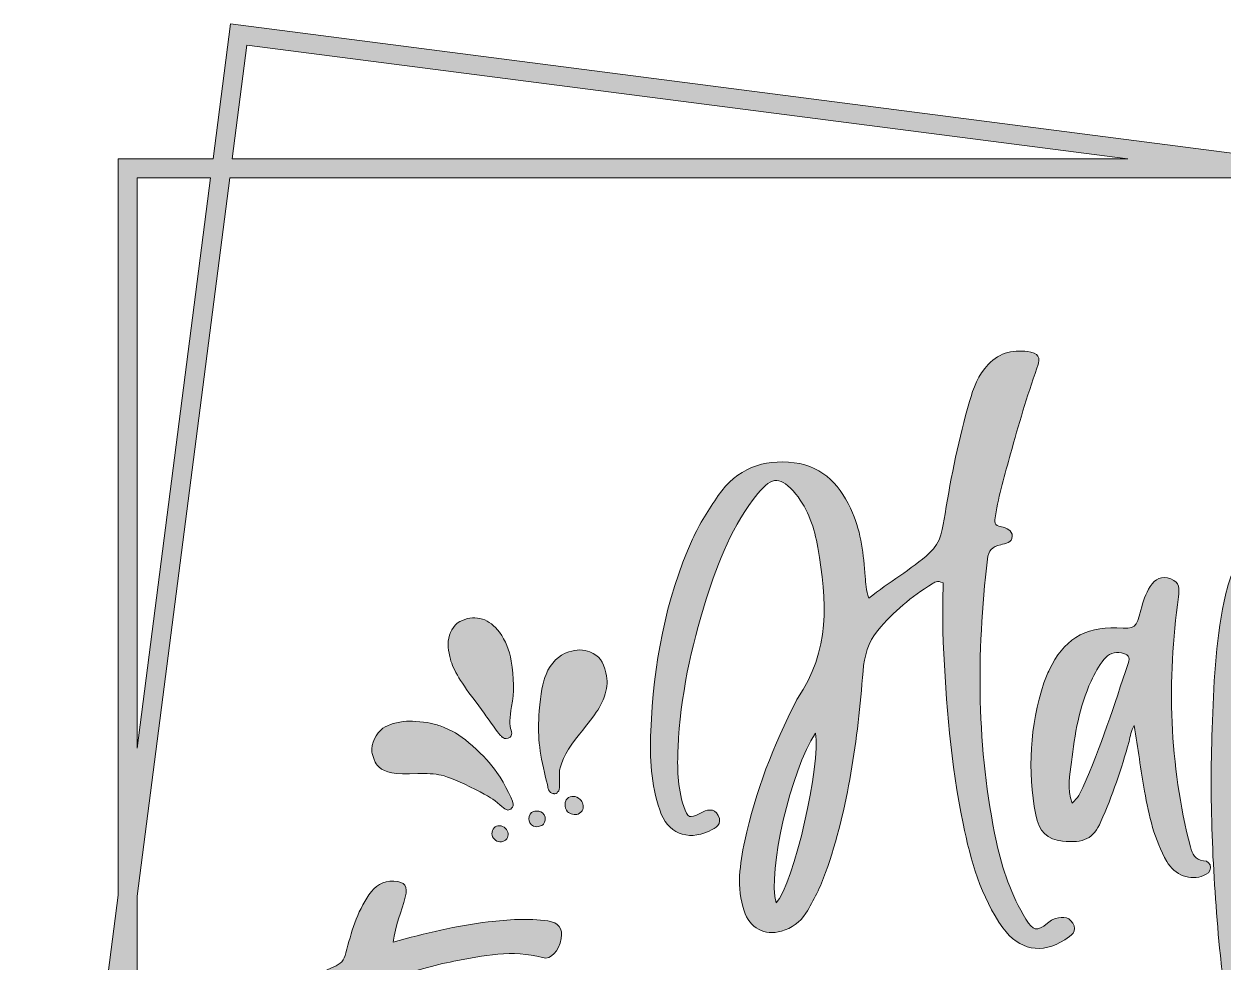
# Model space of a CAD drawing. Header units: inches. Extents: x 0.4 to 11.6, y -10.4 to -1.6.
# Drawn here: x 0.38 to 5.99, y -5.99 to -1.6 of the extents above; entities that cross this region are included whole.
import ezdxf

# ---------------------------------------------------------------- set-up
doc = ezdxf.new("R2010")
doc.units = ezdxf.units.IN
doc.header["$MEASUREMENT"] = 0
doc.layers.add('Layer 1', color=7, linetype='Continuous')

# ---------------------------------------------------------------- blocks, each defined once
blk = doc.blocks.new('block 3')
at = {"layer": 'Layer 1', "true_color": 0xffffff}
h = blk.add_hatch(color=7, dxfattribs=at)
h.dxf.hatch_style = 2
edge = h.paths.add_edge_path()
edge.add_spline(control_points=[(3.5874, -5.3747), (3.6192, -5.3603), (3.6509, -5.3412), (3.6299, -5.3015), (3.61, -5.2636), (3.5759, -5.2744), (3.5446, -5.2914), (3.4967, -5.3174), (3.4863, -5.3135), (3.4686, -5.2594), (3.439, -5.1695), (3.4377, -5.0765), (3.4421, -4.9833), (3.4534, -4.7461), (3.5024, -4.5158), (3.574, -4.2903), (3.6299, -4.1142), (3.6961, -3.9422), (3.8157, -3.7973), (3.8844, -3.7141), (3.9225, -3.7155), (3.9921, -3.7992), (4.0525, -3.8719), (4.0791, -3.9586), (4.0954, -4.0493), (4.1394, -4.2945), (4.1542, -4.5359), (3.9998, -4.7543), (3.9978, -4.7571), (3.9969, -4.7605), (3.9953, -4.7636), (3.8893, -4.9732), (3.8025, -5.1899), (3.7539, -5.4205), (3.7309, -5.529), (3.7145, -5.6381), (3.7507, -5.7471), (3.7775, -5.8275), (3.8462, -5.8651), (3.9255, -5.8418), (3.9727, -5.828), (4.0127, -5.8022), (4.0396, -5.7585), (4.0767, -5.6981), (4.1081, -5.6349), (4.1316, -5.5683), (4.2393, -5.2638), (4.281, -4.9467), (4.3069, -4.6271), (4.3126, -4.5557), (4.3299, -4.4919), (4.3758, -4.4367), (4.4482, -4.3497), (4.5335, -4.2779), (4.63, -4.2192), (4.641, -4.2125), (4.6512, -4.2004), (4.6808, -4.2147), (4.6808, -4.3028), (4.6768, -4.3977), (4.6815, -4.4921), (4.6957, -4.7761), (4.716, -5.0597), (4.7742, -5.3388), (4.8101, -5.5111), (4.8563, -5.6806), (4.9609, -5.827), (5.0352, -5.9308), (5.1422, -5.9511), (5.2504, -5.882), (5.2786, -5.864), (5.3108, -5.8424), (5.2873, -5.8043), (5.2657, -5.7693), (5.2283, -5.7748), (5.1942, -5.7877), (5.1849, -5.7912), (5.1772, -5.7992), (5.169, -5.8054), (5.1168, -5.8444), (5.1025, -5.8417), (5.0682, -5.7856), (4.9999, -5.6742), (4.9573, -5.5524), (4.9304, -5.4257), (4.8372, -4.9879), (4.8363, -4.5468), (4.8881, -4.104), (4.8929, -4.0636), (4.9114, -4.0439), (4.9502, -4.0361), (4.9729, -4.0315), (5.0037, -4.0253), (5.0042, -3.9967), (5.0048, -3.9696), (4.977, -3.9564), (4.9535, -3.9526), (4.918, -3.947), (4.9205, -3.9288), (4.9252, -3.9013), (4.9419, -3.8027), (4.97, -3.707), (4.9965, -3.6109), (5.0334, -3.4766), (5.0733, -3.3432), (5.1192, -3.2116), (5.1306, -3.1787), (5.1402, -3.1449), (5.091, -3.1361), (5.0157, -3.1226), (4.9469, -3.1347), (4.8917, -3.1934), (4.8453, -3.2427), (4.8225, -3.3045), (4.8044, -3.3671), (4.7546, -3.5392), (4.719, -3.7145), (4.6902, -3.8912), (4.6794, -3.9573), (4.6727, -4.0265), (4.6181, -4.0747), (4.5304, -4.1522), (4.4291, -4.2113), (4.3341, -4.2851), (4.3208, -4.2489), (4.3199, -4.2169), (4.317, -4.1849), (4.3081, -4.0836), (4.2988, -3.9817), (4.258, -3.8873), (4.2055, -3.7659), (4.1242, -3.6707), (3.9852, -3.653), (3.8396, -3.6345), (3.7172, -3.6812), (3.6302, -3.806), (3.5847, -3.8712), (3.5424, -3.938), (3.5098, -4.0105), (3.3814, -4.2958), (3.3272, -4.5975), (3.3147, -4.9079), (3.3097, -5.0324), (3.3157, -5.1564), (3.3564, -5.2756), (3.3934, -5.3841), (3.483, -5.4215), (3.5874, -5.3747)], knot_values=[0, 0, 0, 0, 1, 1, 1, 2, 2, 2, 3, 3, 3, 4, 4, 4, 5, 5, 5, 6, 6, 6, 7, 7, 7, 8, 8, 8, 9, 9, 9, 10, 10, 10, 11, 11, 11, 12, 12, 12, 13, 13, 13, 14, 14, 14, 15, 15, 15, 16, 16, 16, 17, 17, 17, 18, 18, 18, 19, 19, 19, 20, 20, 20, 21, 21, 21, 22, 22, 22, 23, 23, 23, 24, 24, 24, 25, 25, 25, 26, 26, 26, 27, 27, 27, 28, 28, 28, 29, 29, 29, 30, 30, 30, 31, 31, 31, 32, 32, 32, 33, 33, 33, 34, 34, 34, 35, 35, 35, 36, 36, 36, 37, 37, 37, 38, 38, 38, 39, 39, 39, 40, 40, 40, 41, 41, 41, 42, 42, 42, 43, 43, 43, 44, 44, 44, 45, 45, 45, 46, 46, 46, 47, 47, 47, 48, 48, 48, 49, 49, 49, 49], degree=3, periodic=1)
edge = h.paths.add_edge_path()
edge.add_spline(control_points=[(3.9008, -5.7103), (3.8587, -5.5649), (3.9705, -5.0875), (4.084, -4.9163), (4.1119, -5.0556), (3.9828, -5.6237), (3.9008, -5.7103)], knot_values=[0, 0, 0, 0, 1, 1, 1, 2, 2, 2, 2], degree=3, periodic=1)
h = blk.add_hatch(color=7, dxfattribs=at)
h.dxf.hatch_style = 2
edge = h.paths.add_edge_path()
edge.add_spline(control_points=[(8.806, -4.6801), (8.8218, -4.6562), (8.8315, -4.6326), (8.8063, -4.6115), (8.7833, -4.5922), (8.7572, -4.5971), (8.7357, -4.616), (8.7163, -4.633), (8.6981, -4.6516), (8.6813, -4.6711), (8.6204, -4.7415), (8.5604, -4.8128), (8.4997, -4.8833), (8.4871, -4.898), (8.4765, -4.9156), (8.4533, -4.9253), (8.4442, -4.8391), (8.4357, -4.7574), (8.4268, -4.6757), (8.4119, -4.5401), (8.3843, -4.4072), (8.3343, -4.2799), (8.3012, -4.1956), (8.2263, -4.1687), (8.1454, -4.2092), (8.1011, -4.2314), (8.0733, -4.2671), (8.0593, -4.3137), (8.043, -4.3681), (8.028, -4.4228), (8.0129, -4.4775), (7.9472, -4.7144), (7.8894, -4.9536), (7.8065, -5.1854), (7.7989, -5.2065), (7.795, -5.2315), (7.7706, -5.2451), (7.755, -5.2134), (7.7544, -5.1827), (7.7544, -5.1519), (7.7539, -4.886), (7.78, -4.6218), (7.8096, -4.3581), (7.814, -4.3188), (7.8135, -4.2875), (7.7712, -4.2759), (7.7274, -4.2638), (7.7052, -4.2906), (7.69, -4.3282), (7.6548, -4.4148), (7.6338, -4.5049), (7.6189, -4.5968), (7.6151, -4.62), (7.6196, -4.6489), (7.5982, -4.6636), (7.528, -4.7118), (7.4611, -4.764), (7.3955, -4.8203), (7.4306, -4.7156), (7.4619, -4.6127), (7.4712, -4.5039), (7.4796, -4.4049), (7.4363, -4.3231), (7.3532, -4.2891), (7.2808, -4.2595), (7.2035, -4.2858), (7.1396, -4.3615), (7.0858, -4.4254), (7.0502, -4.5001), (7.0136, -4.5742), (7.0083, -4.5849), (7.0109, -4.6034), (6.9876, -4.6034), (6.9931, -4.5515), (6.9973, -4.5001), (7.0043, -4.4491), (7.0159, -4.3639), (7.03, -4.279), (7.0418, -4.1938), (7.0477, -4.1515), (7.0271, -4.131), (6.9847, -4.1253), (6.9032, -4.1145), (6.8695, -4.1339), (6.8466, -4.2125), (6.8078, -4.3455), (6.7944, -4.4826), (6.7819, -4.6198), (6.7806, -4.6348), (6.7855, -4.6525), (6.7699, -4.6626), (6.6982, -4.7087), (6.6333, -4.7637), (6.5668, -4.8246), (6.5625, -4.7975), (6.5736, -4.7829), (6.5792, -4.7673), (6.6149, -4.6679), (6.6437, -4.5672), (6.6381, -4.4601), (6.6336, -4.3725), (6.5899, -4.3106), (6.5161, -4.2852), (6.4494, -4.2622), (6.372, -4.288), (6.3174, -4.351), (6.2603, -4.4168), (6.2226, -4.4943), (6.1844, -4.5715), (6.1791, -4.5822), (6.1804, -4.5992), (6.159, -4.6012), (6.1665, -4.4778), (6.1837, -4.3571), (6.2075, -4.2372), (6.2256, -4.1461), (6.1919, -4.1108), (6.0998, -4.1235), (6.0611, -4.1288), (6.0367, -4.1507), (6.0254, -4.1861), (6.0133, -4.2237), (6.0027, -4.262), (5.9946, -4.3006), (5.953, -4.4971), (5.9455, -4.6969), (5.9385, -4.8966), (5.9259, -5.2504), (5.9416, -5.6031), (5.9769, -5.9551), (5.9817, -6.0031), (5.9878, -6.051), (5.996, -6.0985), (6.0051, -6.151), (6.0514, -6.1837), (6.1009, -6.1757), (6.1433, -6.1688), (6.1628, -6.1402), (6.1572, -6.0928), (6.1322, -5.8801), (6.1259, -5.6666), (6.1312, -5.4527), (6.1321, -5.4169), (6.1365, -5.3813), (6.1393, -5.3449), (6.2348, -5.3675), (6.271, -5.3577), (6.3174, -5.2978), (6.33, -5.2815), (6.3433, -5.2649), (6.3519, -5.2464), (6.431, -5.0759), (6.5649, -4.9517), (6.7015, -4.8296), (6.7224, -4.8109), (6.7432, -4.792), (6.7716, -4.7664), (6.7716, -4.7899), (6.7719, -4.8002), (6.7715, -4.8104), (6.7628, -5.0897), (6.7646, -5.3689), (6.7812, -5.6479), (6.7901, -5.7959), (6.8048, -5.9433), (6.8249, -6.0901), (6.8332, -6.1503), (6.8803, -6.1852), (6.9331, -6.1754), (6.9794, -6.1668), (6.9929, -6.1376), (6.9857, -6.0701), (6.9609, -5.8401), (6.9534, -5.6095), (6.9661, -5.3783), (6.9675, -5.3524), (6.9708, -5.3399), (7.0007, -5.3511), (7.0591, -5.3728), (7.1048, -5.3502), (7.1419, -5.305), (7.1727, -5.2675), (7.1961, -5.2253), (7.2186, -5.1826), (7.3068, -5.0152), (7.4554, -4.9044), (7.5967, -4.7696), (7.5847, -4.9184), (7.5747, -5.0537), (7.5794, -5.1894), (7.5817, -5.2549), (7.5862, -5.3208), (7.6183, -5.3799), (7.6697, -5.4745), (7.7682, -5.4847), (7.8389, -5.4038), (7.8665, -5.3722), (7.8836, -5.3346), (7.8988, -5.296), (7.9543, -5.1551), (7.999, -5.0105), (8.0448, -4.8663), (8.0873, -4.7322), (8.1216, -4.5954), (8.1789, -4.4495), (8.1853, -4.4701), (8.1874, -4.476), (8.189, -4.4819), (8.2397, -4.6678), (8.2445, -4.8594), (8.2615, -5.0497), (8.2698, -5.1436), (8.2488, -5.2258), (8.2005, -5.305), (8.0946, -5.4785), (7.9938, -5.6547), (7.9098, -5.8402), (7.8744, -5.9184), (7.8547, -5.9993), (7.8573, -6.0852), (7.8592, -6.1479), (7.8709, -6.2081), (7.9322, -6.2395), (7.9916, -6.2699), (8.0462, -6.2445), (8.0964, -6.2109), (8.1904, -6.1482), (8.246, -6.0556), (8.2916, -5.9558), (8.3715, -5.7814), (8.4116, -5.5955), (8.4243, -5.4066), (8.4366, -5.2243), (8.4869, -5.0651), (8.6113, -4.928), (8.6817, -4.8505), (8.7477, -4.768), (8.806, -4.6801)], knot_values=[0, 0, 0, 0, 1, 1, 1, 2, 2, 2, 3, 3, 3, 4, 4, 4, 5, 5, 5, 6, 6, 6, 7, 7, 7, 8, 8, 8, 9, 9, 9, 10, 10, 10, 11, 11, 11, 12, 12, 12, 13, 13, 13, 14, 14, 14, 15, 15, 15, 16, 16, 16, 17, 17, 17, 18, 18, 18, 19, 19, 19, 20, 20, 20, 21, 21, 21, 22, 22, 22, 23, 23, 23, 24, 24, 24, 25, 25, 25, 26, 26, 26, 27, 27, 27, 28, 28, 28, 29, 29, 29, 30, 30, 30, 31, 31, 31, 32, 32, 32, 33, 33, 33, 34, 34, 34, 35, 35, 35, 36, 36, 36, 37, 37, 37, 38, 38, 38, 39, 39, 39, 40, 40, 40, 41, 41, 41, 42, 42, 42, 43, 43, 43, 44, 44, 44, 45, 45, 45, 46, 46, 46, 47, 47, 47, 48, 48, 48, 49, 49, 49, 50, 50, 50, 51, 51, 51, 52, 52, 52, 53, 53, 53, 54, 54, 54, 55, 55, 55, 56, 56, 56, 57, 57, 57, 58, 58, 58, 59, 59, 59, 60, 60, 60, 61, 61, 61, 62, 62, 62, 63, 63, 63, 64, 64, 64, 65, 65, 65, 66, 66, 66, 67, 67, 67, 68, 68, 68, 69, 69, 69, 70, 70, 70, 71, 71, 71, 72, 72, 72, 73, 73, 73, 74, 74, 74, 75, 75, 75, 76, 76, 76, 77, 77, 77, 78, 78, 78, 79, 79, 79, 79], degree=3, periodic=1)
edge = h.paths.add_edge_path()
edge.add_spline(control_points=[(6.4494, -4.4492), (6.4466, -4.5306), (6.4249, -4.6088), (6.4082, -4.6879), (6.3696, -4.871), (6.3015, -5.0399), (6.1732, -5.1801), (6.1663, -5.1876), (6.1596, -5.1951), (6.1525, -5.2024), (6.1518, -5.2031), (6.1494, -5.2022), (6.1433, -5.2016), (6.1431, -5.0868), (6.1581, -4.9738), (6.1869, -4.8623), (6.2188, -4.7386), (6.2588, -4.6181), (6.321, -4.5059), (6.3378, -4.4757), (6.356, -4.4462), (6.381, -4.4221), (6.3956, -4.408), (6.4119, -4.388), (6.4338, -4.3978), (6.4529, -4.4065), (6.45, -4.4303), (6.4494, -4.4492)], knot_values=[0, 0, 0, 0, 1, 1, 1, 2, 2, 2, 3, 3, 3, 4, 4, 4, 5, 5, 5, 6, 6, 6, 7, 7, 7, 8, 8, 8, 9, 9, 9, 9], degree=3, periodic=1)
edge = h.paths.add_edge_path()
edge.add_spline(control_points=[(7.2461, -4.6558), (7.2019, -4.8577), (7.1393, -5.051), (6.9766, -5.2026), (6.9715, -5.07), (6.9939, -4.9461), (7.0279, -4.8234), (7.0605, -4.7054), (7.1004, -4.5906), (7.1636, -4.485), (7.1796, -4.4583), (7.1979, -4.4333), (7.2216, -4.4129), (7.2334, -4.4028), (7.2459, -4.3901), (7.2625, -4.3968), (7.2796, -4.4038), (7.2782, -4.4217), (7.2787, -4.4372), (7.2813, -4.512), (7.2619, -4.5837), (7.2461, -4.6558)], knot_values=[0, 0, 0, 0, 1, 1, 1, 2, 2, 2, 3, 3, 3, 4, 4, 4, 5, 5, 5, 6, 6, 6, 7, 7, 7, 7], degree=3, periodic=1)
edge = h.paths.add_edge_path()
edge.add_spline(control_points=[(8.0508, -6.0809), (8.045, -6.0894), (8.0386, -6.0977), (8.0315, -6.1051), (8.0225, -6.1147), (8.0147, -6.1302), (7.9983, -6.1227), (7.9853, -6.1167), (7.9881, -6.1017), (7.9895, -6.0905), (7.9931, -6.0616), (7.9948, -6.0318), (8.0038, -6.0044), (8.0584, -5.8372), (8.1396, -5.6824), (8.2284, -5.5312), (8.2298, -5.5288), (8.234, -5.5281), (8.2412, -5.5243), (8.2111, -5.7236), (8.1644, -5.9135), (8.0508, -6.0809)], knot_values=[0, 0, 0, 0, 1, 1, 1, 2, 2, 2, 3, 3, 3, 4, 4, 4, 5, 5, 5, 6, 6, 6, 7, 7, 7, 7], degree=3, periodic=1)
h = blk.add_hatch(color=7, dxfattribs=at)
h.dxf.hatch_style = 2
edge = h.paths.add_edge_path()
edge.add_spline(control_points=[(5.1139, -5.2981), (5.1287, -5.3761), (5.169, -5.4142), (5.2384, -5.4214), (5.3389, -5.4319), (5.3833, -5.41), (5.4185, -5.3301), (5.4719, -5.2088), (5.5151, -5.0839), (5.5501, -4.956), (5.5567, -4.9321), (5.5573, -4.9055), (5.5746, -4.8812), (5.591, -4.9865), (5.6053, -5.0878), (5.6228, -5.1885), (5.6425, -5.3023), (5.669, -5.4145), (5.7264, -5.5163), (5.7624, -5.5802), (5.8388, -5.6086), (5.8988, -5.5818), (5.9143, -5.5749), (5.9311, -5.5663), (5.9313, -5.5456), (5.9314, -5.5247), (5.9174, -5.5145), (5.8985, -5.5126), (5.8589, -5.5085), (5.846, -5.4835), (5.8369, -5.448), (5.738, -5.0623), (5.7269, -4.6724), (5.7809, -4.2796), (5.7862, -4.2412), (5.7879, -4.212), (5.7456, -4.196), (5.7024, -4.1797), (5.6723, -4.1958), (5.649, -4.2316), (5.6271, -4.2652), (5.6159, -4.3031), (5.6055, -4.3413), (5.5821, -4.4264), (5.582, -4.4299), (5.4931, -4.425), (5.3413, -4.4167), (5.2403, -4.4858), (5.178, -4.6197), (5.1686, -4.6399), (5.1592, -4.6604), (5.1523, -4.6815), (5.0869, -4.8837), (5.0743, -5.0895), (5.1139, -5.2981)], knot_values=[0, 0, 0, 0, 1, 1, 1, 2, 2, 2, 3, 3, 3, 4, 4, 4, 5, 5, 5, 6, 6, 6, 7, 7, 7, 8, 8, 8, 9, 9, 9, 10, 10, 10, 11, 11, 11, 12, 12, 12, 13, 13, 13, 14, 14, 14, 15, 15, 15, 16, 16, 16, 17, 17, 17, 18, 18, 18, 18], degree=3, periodic=1)
edge = h.paths.add_edge_path()
edge.add_spline(control_points=[(5.2805, -5.0519), (5.2962, -4.9223), (5.3179, -4.7938), (5.3727, -4.6735), (5.3891, -4.6374), (5.4089, -4.6033), (5.433, -4.5718), (5.454, -4.5445), (5.4817, -4.535), (5.515, -4.5414), (5.543, -4.5468), (5.5576, -4.5595), (5.5466, -4.5913), (5.4794, -4.7858), (5.4192, -4.9828), (5.3339, -5.1705), (5.3227, -5.1951), (5.3111, -5.2196), (5.285, -5.2446), (5.2597, -5.1742), (5.2731, -5.1127), (5.2805, -5.0519)], knot_values=[0, 0, 0, 0, 1, 1, 1, 2, 2, 2, 3, 3, 3, 4, 4, 4, 5, 5, 5, 6, 6, 6, 7, 7, 7, 7], degree=3, periodic=1)
h = blk.add_hatch(color=7, dxfattribs=at)
h.dxf.hatch_style = 2
edge = h.paths.add_edge_path()
edge.add_spline(control_points=[(1.9897, -7.0146), (1.9738, -6.986), (1.9589, -6.956), (1.9621, -6.922), (1.987, -6.6563), (2.0112, -6.3905), (2.0606, -6.1277), (2.0673, -6.0921), (2.0859, -6.0739), (2.1171, -6.0617), (2.2072, -6.0265), (2.3003, -6.0013), (2.3946, -5.9827), (2.5313, -5.9557), (2.6683, -5.927), (2.8086, -5.9658), (2.8484, -5.9769), (2.886, -5.9349), (2.8961, -5.8763), (2.9042, -5.8294), (2.8836, -5.8012), (2.8337, -5.7944), (2.7408, -5.7816), (2.6479, -5.7878), (2.5553, -5.7987), (2.4065, -5.8162), (2.2614, -5.8521), (2.1111, -5.8935), (2.1203, -5.8153), (2.1494, -5.7505), (2.1673, -5.6828), (2.1806, -5.6322), (2.1656, -5.6112), (2.1141, -5.6082), (2.0628, -5.6053), (2.0258, -5.6302), (1.9975, -5.6715), (1.9409, -5.7541), (1.9138, -5.8487), (1.89, -5.9437), (1.8811, -5.979), (1.864, -5.996), (1.8334, -6.0088), (1.6645, -6.0791), (1.5036, -6.1649), (1.3514, -6.2664), (1.2711, -6.3199), (1.1905, -6.3748), (1.1354, -6.4565), (1.0821, -6.5355), (1.1064, -6.6028), (1.196, -6.6345), (1.2154, -6.6414), (1.2352, -6.6474), (1.2552, -6.6522), (1.3805, -6.6822), (1.5088, -6.7012), (1.6293, -6.749), (1.7542, -6.7987), (1.7722, -6.8301), (1.7688, -6.9626), (1.7606, -7.2834), (1.7656, -7.6038), (1.8139, -7.922), (1.832, -8.0414), (1.8609, -8.1582), (1.9111, -8.2687), (1.9309, -8.3121), (1.9652, -8.3342), (2.0144, -8.3302), (2.0602, -8.3266), (2.0858, -8.2986), (2.0996, -8.2585), (2.1096, -8.2293), (2.1185, -8.1993), (2.1238, -8.169), (2.1527, -8.0019), (2.1586, -7.8331), (2.1537, -7.6641), (2.1471, -7.4357), (2.1023, -7.2165), (1.9897, -7.0146)], knot_values=[0, 0, 0, 0, 1, 1, 1, 2, 2, 2, 3, 3, 3, 4, 4, 4, 5, 5, 5, 6, 6, 6, 7, 7, 7, 8, 8, 8, 9, 9, 9, 10, 10, 10, 11, 11, 11, 12, 12, 12, 13, 13, 13, 14, 14, 14, 15, 15, 15, 16, 16, 16, 17, 17, 17, 18, 18, 18, 19, 19, 19, 20, 20, 20, 21, 21, 21, 22, 22, 22, 23, 23, 23, 24, 24, 24, 25, 25, 25, 26, 26, 26, 27, 27, 27, 27], degree=3, periodic=1)
edge = h.paths.add_edge_path()
edge.add_spline(control_points=[(1.8005, -6.4531), (1.7912, -6.542), (1.7794, -6.6307), (1.772, -6.7197), (1.7688, -6.7577), (1.7579, -6.7638), (1.7256, -6.745), (1.6145, -6.6801), (1.4925, -6.6461), (1.3677, -6.6191), (1.3377, -6.6127), (1.2966, -6.6139), (1.2857, -6.5763), (1.2747, -6.5385), (1.3097, -6.5182), (1.3321, -6.4961), (1.4702, -6.3597), (1.6414, -6.2768), (1.8267, -6.188), (1.8171, -6.2859), (1.8092, -6.3695), (1.8005, -6.4531)], knot_values=[0, 0, 0, 0, 1, 1, 1, 2, 2, 2, 3, 3, 3, 4, 4, 4, 5, 5, 5, 6, 6, 6, 7, 7, 7, 7], degree=3, periodic=1)
edge = h.paths.add_edge_path()
edge.add_spline(control_points=[(2.0412, -8.1056), (2.0385, -8.1219), (2.037, -8.1388), (2.012, -8.1589), (1.9437, -7.8124), (1.9393, -7.4709), (1.9554, -7.1173), (2.0051, -7.1745), (2.016, -7.2356), (2.0291, -7.2949), (2.0885, -7.5642), (2.0847, -7.8347), (2.0412, -8.1056)], knot_values=[0, 0, 0, 0, 1, 1, 1, 2, 2, 2, 3, 3, 3, 4, 4, 4, 4], degree=3, periodic=1)
at = {"layer": 'Layer 1', "lineweight": 0}
for points, knots in [([(3.5874, -5.3747), (3.6192, -5.3603), (3.6509, -5.3412), (3.6299, -5.3015), (3.61, -5.2636), (3.5759, -5.2744), (3.5446, -5.2914), (3.4967, -5.3174), (3.4863, -5.3135), (3.4686, -5.2594), (3.439, -5.1695), (3.4377, -5.0765), (3.4421, -4.9833), (3.4534, -4.7461), (3.5024, -4.5158), (3.574, -4.2903), (3.6299, -4.1142), (3.6961, -3.9422), (3.8157, -3.7973), (3.8844, -3.7141), (3.9225, -3.7155), (3.9921, -3.7992), (4.0525, -3.8719), (4.0791, -3.9586), (4.0954, -4.0493), (4.1394, -4.2945), (4.1542, -4.5359), (3.9998, -4.7543), (3.9978, -4.7571), (3.9969, -4.7605), (3.9953, -4.7636), (3.8893, -4.9732), (3.8025, -5.1899), (3.7539, -5.4205), (3.7309, -5.529), (3.7145, -5.6381), (3.7507, -5.7471), (3.7775, -5.8275), (3.8462, -5.8651), (3.9255, -5.8418), (3.9727, -5.828), (4.0127, -5.8022), (4.0396, -5.7585), (4.0767, -5.6981), (4.1081, -5.6349), (4.1316, -5.5683), (4.2393, -5.2638), (4.281, -4.9467), (4.3069, -4.6271), (4.3126, -4.5557), (4.3299, -4.4919), (4.3758, -4.4367), (4.4482, -4.3497), (4.5335, -4.2779), (4.63, -4.2192), (4.641, -4.2125), (4.6512, -4.2004), (4.6808, -4.2147), (4.6808, -4.3028), (4.6768, -4.3977), (4.6815, -4.4921), (4.6957, -4.7761), (4.716, -5.0597), (4.7742, -5.3388), (4.8101, -5.5111), (4.8563, -5.6806), (4.9609, -5.827), (5.0352, -5.9308), (5.1422, -5.9511), (5.2504, -5.882), (5.2786, -5.864), (5.3108, -5.8424), (5.2873, -5.8043), (5.2657, -5.7693), (5.2283, -5.7748), (5.1942, -5.7877), (5.1849, -5.7912), (5.1772, -5.7992), (5.169, -5.8054), (5.1168, -5.8444), (5.1025, -5.8417), (5.0682, -5.7856), (4.9999, -5.6742), (4.9573, -5.5524), (4.9304, -5.4257), (4.8372, -4.9879), (4.8363, -4.5468), (4.8881, -4.104), (4.8929, -4.0636), (4.9114, -4.0439), (4.9502, -4.0361), (4.9729, -4.0315), (5.0037, -4.0253), (5.0042, -3.9967), (5.0048, -3.9696), (4.977, -3.9564), (4.9535, -3.9526), (4.918, -3.947), (4.9205, -3.9288), (4.9252, -3.9013), (4.9419, -3.8027), (4.97, -3.707), (4.9965, -3.6109), (5.0334, -3.4766), (5.0733, -3.3432), (5.1192, -3.2116), (5.1306, -3.1787), (5.1402, -3.1449), (5.091, -3.1361), (5.0157, -3.1226), (4.9469, -3.1347), (4.8917, -3.1934), (4.8453, -3.2427), (4.8225, -3.3045), (4.8044, -3.3671), (4.7546, -3.5392), (4.719, -3.7145), (4.6902, -3.8912), (4.6794, -3.9573), (4.6727, -4.0265), (4.6181, -4.0747), (4.5304, -4.1522), (4.4291, -4.2113), (4.3341, -4.2851), (4.3208, -4.2489), (4.3199, -4.2169), (4.317, -4.1849), (4.3081, -4.0836), (4.2988, -3.9817), (4.258, -3.8873), (4.2055, -3.7659), (4.1242, -3.6707), (3.9852, -3.653), (3.8396, -3.6345), (3.7172, -3.6812), (3.6302, -3.806), (3.5847, -3.8712), (3.5424, -3.938), (3.5098, -4.0105), (3.3814, -4.2958), (3.3272, -4.5975), (3.3147, -4.9079), (3.3097, -5.0324), (3.3157, -5.1564), (3.3564, -5.2756), (3.3934, -5.3841), (3.483, -5.4215), (3.5874, -5.3747)], [0, 0, 0, 0, 1, 1, 1, 2, 2, 2, 3, 3, 3, 4, 4, 4, 5, 5, 5, 6, 6, 6, 7, 7, 7, 8, 8, 8, 9, 9, 9, 10, 10, 10, 11, 11, 11, 12, 12, 12, 13, 13, 13, 14, 14, 14, 15, 15, 15, 16, 16, 16, 17, 17, 17, 18, 18, 18, 19, 19, 19, 20, 20, 20, 21, 21, 21, 22, 22, 22, 23, 23, 23, 24, 24, 24, 25, 25, 25, 26, 26, 26, 27, 27, 27, 28, 28, 28, 29, 29, 29, 30, 30, 30, 31, 31, 31, 32, 32, 32, 33, 33, 33, 34, 34, 34, 35, 35, 35, 36, 36, 36, 37, 37, 37, 38, 38, 38, 39, 39, 39, 40, 40, 40, 41, 41, 41, 42, 42, 42, 43, 43, 43, 44, 44, 44, 45, 45, 45, 46, 46, 46, 47, 47, 47, 48, 48, 48, 49, 49, 49, 49]), ([(8.806, -4.6801), (8.8218, -4.6562), (8.8315, -4.6326), (8.8063, -4.6115), (8.7833, -4.5922), (8.7572, -4.5971), (8.7357, -4.616), (8.7163, -4.633), (8.6981, -4.6516), (8.6813, -4.6711), (8.6204, -4.7415), (8.5604, -4.8128), (8.4997, -4.8833), (8.4871, -4.898), (8.4765, -4.9156), (8.4533, -4.9253), (8.4442, -4.8391), (8.4357, -4.7574), (8.4268, -4.6757), (8.4119, -4.5401), (8.3843, -4.4072), (8.3343, -4.2799), (8.3012, -4.1956), (8.2263, -4.1687), (8.1454, -4.2092), (8.1011, -4.2314), (8.0733, -4.2671), (8.0593, -4.3137), (8.043, -4.3681), (8.028, -4.4228), (8.0129, -4.4775), (7.9472, -4.7144), (7.8894, -4.9536), (7.8065, -5.1854), (7.7989, -5.2065), (7.795, -5.2315), (7.7706, -5.2451), (7.755, -5.2134), (7.7544, -5.1827), (7.7544, -5.1519), (7.7539, -4.886), (7.78, -4.6218), (7.8096, -4.3581), (7.814, -4.3188), (7.8135, -4.2875), (7.7712, -4.2759), (7.7274, -4.2638), (7.7052, -4.2906), (7.69, -4.3282), (7.6548, -4.4148), (7.6338, -4.5049), (7.6189, -4.5968), (7.6151, -4.62), (7.6196, -4.6489), (7.5982, -4.6636), (7.528, -4.7118), (7.4611, -4.764), (7.3955, -4.8203), (7.4306, -4.7156), (7.4619, -4.6127), (7.4712, -4.5039), (7.4796, -4.4049), (7.4363, -4.3231), (7.3532, -4.2891), (7.2808, -4.2595), (7.2035, -4.2858), (7.1396, -4.3615), (7.0858, -4.4254), (7.0502, -4.5001), (7.0136, -4.5742), (7.0083, -4.5849), (7.0109, -4.6034), (6.9876, -4.6034), (6.9931, -4.5515), (6.9973, -4.5001), (7.0043, -4.4491), (7.0159, -4.3639), (7.03, -4.279), (7.0418, -4.1938), (7.0477, -4.1515), (7.0271, -4.131), (6.9847, -4.1253), (6.9032, -4.1145), (6.8695, -4.1339), (6.8466, -4.2125), (6.8078, -4.3455), (6.7944, -4.4826), (6.7819, -4.6198), (6.7806, -4.6348), (6.7855, -4.6525), (6.7699, -4.6626), (6.6982, -4.7087), (6.6333, -4.7637), (6.5668, -4.8246), (6.5625, -4.7975), (6.5736, -4.7829), (6.5792, -4.7673), (6.6149, -4.6679), (6.6437, -4.5672), (6.6381, -4.4601), (6.6336, -4.3725), (6.5899, -4.3106), (6.5161, -4.2852), (6.4494, -4.2622), (6.372, -4.288), (6.3174, -4.351), (6.2603, -4.4168), (6.2226, -4.4943), (6.1844, -4.5715), (6.1791, -4.5822), (6.1804, -4.5992), (6.159, -4.6012), (6.1665, -4.4778), (6.1837, -4.3571), (6.2075, -4.2372), (6.2256, -4.1461), (6.1919, -4.1108), (6.0998, -4.1235), (6.0611, -4.1288), (6.0367, -4.1507), (6.0254, -4.1861), (6.0133, -4.2237), (6.0027, -4.262), (5.9946, -4.3006), (5.953, -4.4971), (5.9455, -4.6969), (5.9385, -4.8966), (5.9259, -5.2504), (5.9416, -5.6031), (5.9769, -5.9551), (5.9817, -6.0031), (5.9878, -6.051), (5.996, -6.0985), (6.0051, -6.151), (6.0514, -6.1837), (6.1009, -6.1757), (6.1433, -6.1688), (6.1628, -6.1402), (6.1572, -6.0928), (6.1322, -5.8801), (6.1259, -5.6666), (6.1312, -5.4527), (6.1321, -5.4169), (6.1365, -5.3813), (6.1393, -5.3449), (6.2348, -5.3675), (6.271, -5.3577), (6.3174, -5.2978), (6.33, -5.2815), (6.3433, -5.2649), (6.3519, -5.2464), (6.431, -5.0759), (6.5649, -4.9517), (6.7015, -4.8296), (6.7224, -4.8109), (6.7432, -4.792), (6.7716, -4.7664), (6.7716, -4.7899), (6.7719, -4.8002), (6.7715, -4.8104), (6.7628, -5.0897), (6.7646, -5.3689), (6.7812, -5.6479), (6.7901, -5.7959), (6.8048, -5.9433), (6.8249, -6.0901), (6.8332, -6.1503), (6.8803, -6.1852), (6.9331, -6.1754), (6.9794, -6.1668), (6.9929, -6.1376), (6.9857, -6.0701), (6.9609, -5.8401), (6.9534, -5.6095), (6.9661, -5.3783), (6.9675, -5.3524), (6.9708, -5.3399), (7.0007, -5.3511), (7.0591, -5.3728), (7.1048, -5.3502), (7.1419, -5.305), (7.1727, -5.2675), (7.1961, -5.2253), (7.2186, -5.1826), (7.3068, -5.0152), (7.4554, -4.9044), (7.5967, -4.7696), (7.5847, -4.9184), (7.5747, -5.0537), (7.5794, -5.1894), (7.5817, -5.2549), (7.5862, -5.3208), (7.6183, -5.3799), (7.6697, -5.4745), (7.7682, -5.4847), (7.8389, -5.4038), (7.8665, -5.3722), (7.8836, -5.3346), (7.8988, -5.296), (7.9543, -5.1551), (7.999, -5.0105), (8.0448, -4.8663), (8.0873, -4.7322), (8.1216, -4.5954), (8.1789, -4.4495), (8.1853, -4.4701), (8.1874, -4.476), (8.189, -4.4819), (8.2397, -4.6678), (8.2445, -4.8594), (8.2615, -5.0497), (8.2698, -5.1436), (8.2488, -5.2258), (8.2005, -5.305), (8.0946, -5.4785), (7.9938, -5.6547), (7.9098, -5.8402), (7.8744, -5.9184), (7.8547, -5.9993), (7.8573, -6.0852), (7.8592, -6.1479), (7.8709, -6.2081), (7.9322, -6.2395), (7.9916, -6.2699), (8.0462, -6.2445), (8.0964, -6.2109), (8.1904, -6.1482), (8.246, -6.0556), (8.2916, -5.9558), (8.3715, -5.7814), (8.4116, -5.5955), (8.4243, -5.4066), (8.4366, -5.2243), (8.4869, -5.0651), (8.6113, -4.928), (8.6817, -4.8505), (8.7477, -4.768), (8.806, -4.6801)], [0, 0, 0, 0, 1, 1, 1, 2, 2, 2, 3, 3, 3, 4, 4, 4, 5, 5, 5, 6, 6, 6, 7, 7, 7, 8, 8, 8, 9, 9, 9, 10, 10, 10, 11, 11, 11, 12, 12, 12, 13, 13, 13, 14, 14, 14, 15, 15, 15, 16, 16, 16, 17, 17, 17, 18, 18, 18, 19, 19, 19, 20, 20, 20, 21, 21, 21, 22, 22, 22, 23, 23, 23, 24, 24, 24, 25, 25, 25, 26, 26, 26, 27, 27, 27, 28, 28, 28, 29, 29, 29, 30, 30, 30, 31, 31, 31, 32, 32, 32, 33, 33, 33, 34, 34, 34, 35, 35, 35, 36, 36, 36, 37, 37, 37, 38, 38, 38, 39, 39, 39, 40, 40, 40, 41, 41, 41, 42, 42, 42, 43, 43, 43, 44, 44, 44, 45, 45, 45, 46, 46, 46, 47, 47, 47, 48, 48, 48, 49, 49, 49, 50, 50, 50, 51, 51, 51, 52, 52, 52, 53, 53, 53, 54, 54, 54, 55, 55, 55, 56, 56, 56, 57, 57, 57, 58, 58, 58, 59, 59, 59, 60, 60, 60, 61, 61, 61, 62, 62, 62, 63, 63, 63, 64, 64, 64, 65, 65, 65, 66, 66, 66, 67, 67, 67, 68, 68, 68, 69, 69, 69, 70, 70, 70, 71, 71, 71, 72, 72, 72, 73, 73, 73, 74, 74, 74, 75, 75, 75, 76, 76, 76, 77, 77, 77, 78, 78, 78, 79, 79, 79, 79]), ([(5.1139, -5.2981), (5.1287, -5.3761), (5.169, -5.4142), (5.2384, -5.4214), (5.3389, -5.4319), (5.3833, -5.41), (5.4185, -5.3301), (5.4719, -5.2088), (5.5151, -5.0839), (5.5501, -4.956), (5.5567, -4.9321), (5.5573, -4.9055), (5.5746, -4.8812), (5.591, -4.9865), (5.6053, -5.0878), (5.6228, -5.1885), (5.6425, -5.3023), (5.669, -5.4145), (5.7264, -5.5163), (5.7624, -5.5802), (5.8388, -5.6086), (5.8988, -5.5818), (5.9143, -5.5749), (5.9311, -5.5663), (5.9313, -5.5456), (5.9314, -5.5247), (5.9174, -5.5145), (5.8985, -5.5126), (5.8589, -5.5085), (5.846, -5.4835), (5.8369, -5.448), (5.738, -5.0623), (5.7269, -4.6724), (5.7809, -4.2796), (5.7862, -4.2412), (5.7879, -4.212), (5.7456, -4.196), (5.7024, -4.1797), (5.6723, -4.1958), (5.649, -4.2316), (5.6271, -4.2652), (5.6159, -4.3031), (5.6055, -4.3413), (5.5821, -4.4264), (5.582, -4.4299), (5.4931, -4.425), (5.3413, -4.4167), (5.2403, -4.4858), (5.178, -4.6197), (5.1686, -4.6399), (5.1592, -4.6604), (5.1523, -4.6815), (5.0869, -4.8837), (5.0743, -5.0895), (5.1139, -5.2981)], [0, 0, 0, 0, 1, 1, 1, 2, 2, 2, 3, 3, 3, 4, 4, 4, 5, 5, 5, 6, 6, 6, 7, 7, 7, 8, 8, 8, 9, 9, 9, 10, 10, 10, 11, 11, 11, 12, 12, 12, 13, 13, 13, 14, 14, 14, 15, 15, 15, 16, 16, 16, 17, 17, 17, 18, 18, 18, 18]), ([(5.2805, -5.0519), (5.2962, -4.9223), (5.3179, -4.7938), (5.3727, -4.6735), (5.3891, -4.6374), (5.4089, -4.6033), (5.433, -4.5718), (5.454, -4.5445), (5.4817, -4.535), (5.515, -4.5414), (5.543, -4.5468), (5.5576, -4.5595), (5.5466, -4.5913), (5.4794, -4.7858), (5.4192, -4.9828), (5.3339, -5.1705), (5.3227, -5.1951), (5.3111, -5.2196), (5.285, -5.2446), (5.2597, -5.1742), (5.2731, -5.1127), (5.2805, -5.0519)], [0, 0, 0, 0, 1, 1, 1, 2, 2, 2, 3, 3, 3, 4, 4, 4, 5, 5, 5, 6, 6, 6, 7, 7, 7, 7]), ([(3.9008, -5.7103), (3.8587, -5.5649), (3.9705, -5.0875), (4.084, -4.9163), (4.1119, -5.0556), (3.9828, -5.6237), (3.9008, -5.7103)], [0, 0, 0, 0, 1, 1, 1, 2, 2, 2, 2]), ([(1.9897, -7.0146), (1.9738, -6.986), (1.9589, -6.956), (1.9621, -6.922), (1.987, -6.6563), (2.0112, -6.3905), (2.0606, -6.1277), (2.0673, -6.0921), (2.0859, -6.0739), (2.1171, -6.0617), (2.2072, -6.0265), (2.3003, -6.0013), (2.3946, -5.9827), (2.5313, -5.9557), (2.6683, -5.927), (2.8086, -5.9658), (2.8484, -5.9769), (2.886, -5.9349), (2.8961, -5.8763), (2.9042, -5.8294), (2.8836, -5.8012), (2.8337, -5.7944), (2.7408, -5.7816), (2.6479, -5.7878), (2.5553, -5.7987), (2.4065, -5.8162), (2.2614, -5.8521), (2.1111, -5.8935), (2.1203, -5.8153), (2.1494, -5.7505), (2.1673, -5.6828), (2.1806, -5.6322), (2.1656, -5.6112), (2.1141, -5.6082), (2.0628, -5.6053), (2.0258, -5.6302), (1.9975, -5.6715), (1.9409, -5.7541), (1.9138, -5.8487), (1.89, -5.9437), (1.8811, -5.979), (1.864, -5.996), (1.8334, -6.0088), (1.6645, -6.0791), (1.5036, -6.1649), (1.3514, -6.2664), (1.2711, -6.3199), (1.1905, -6.3748), (1.1354, -6.4565), (1.0821, -6.5355), (1.1064, -6.6028), (1.196, -6.6345), (1.2154, -6.6414), (1.2352, -6.6474), (1.2552, -6.6522), (1.3805, -6.6822), (1.5088, -6.7012), (1.6293, -6.749), (1.7542, -6.7987), (1.7722, -6.8301), (1.7688, -6.9626), (1.7606, -7.2834), (1.7656, -7.6038), (1.8139, -7.922), (1.832, -8.0414), (1.8609, -8.1582), (1.9111, -8.2687), (1.9309, -8.3121), (1.9652, -8.3342), (2.0144, -8.3302), (2.0602, -8.3266), (2.0858, -8.2986), (2.0996, -8.2585), (2.1096, -8.2293), (2.1185, -8.1993), (2.1238, -8.169), (2.1527, -8.0019), (2.1586, -7.8331), (2.1537, -7.6641), (2.1471, -7.4357), (2.1023, -7.2165), (1.9897, -7.0146)], [0, 0, 0, 0, 1, 1, 1, 2, 2, 2, 3, 3, 3, 4, 4, 4, 5, 5, 5, 6, 6, 6, 7, 7, 7, 8, 8, 8, 9, 9, 9, 10, 10, 10, 11, 11, 11, 12, 12, 12, 13, 13, 13, 14, 14, 14, 15, 15, 15, 16, 16, 16, 17, 17, 17, 18, 18, 18, 19, 19, 19, 20, 20, 20, 21, 21, 21, 22, 22, 22, 23, 23, 23, 24, 24, 24, 25, 25, 25, 26, 26, 26, 27, 27, 27, 27])]:
    blk.add_open_spline(points, degree=3, knots=knots, dxfattribs=at)
blk = doc.blocks.new('block 9')
at = {"layer": 'Layer 1', "true_color": 0x231f20}
h = blk.add_hatch(color=250, dxfattribs=at)
h.dxf.hatch_style = 2
edge = h.paths.add_edge_path()
edge.add_spline(control_points=[(2.6355, -5.3618), (2.6492, -5.3749), (2.6522, -5.3967), (2.6419, -5.4103), (2.6361, -5.4183), (2.6185, -5.426), (2.6086, -5.425), (2.5891, -5.423), (2.573, -5.4064), (2.5722, -5.387), (2.5719, -5.3785), (2.5764, -5.3658), (2.5824, -5.3589), (2.5946, -5.3448), (2.6189, -5.3461), (2.6355, -5.3618)], knot_values=[0, 0, 0, 0, 1, 1, 1, 2, 2, 2, 3, 3, 3, 4, 4, 4, 5, 5, 5, 5], degree=3, periodic=1)
at = {"layer": 'Layer 1', "lineweight": 0}
blk.add_open_spline([(2.6355, -5.3618), (2.6492, -5.3749), (2.6522, -5.3967), (2.6419, -5.4103), (2.6361, -5.4183), (2.6185, -5.426), (2.6086, -5.425), (2.5891, -5.423), (2.573, -5.4064), (2.5722, -5.387), (2.5719, -5.3785), (2.5764, -5.3658), (2.5824, -5.3589), (2.5946, -5.3448), (2.6189, -5.3461), (2.6355, -5.3618)], degree=3, knots=[0, 0, 0, 0, 1, 1, 1, 2, 2, 2, 3, 3, 3, 4, 4, 4, 5, 5, 5, 5], dxfattribs=at)
blk = doc.blocks.new('block 10')
at = {"layer": 'Layer 1', "true_color": 0x231f20}
h = blk.add_hatch(color=250, dxfattribs=at)
h.dxf.hatch_style = 2
edge = h.paths.add_edge_path()
edge.add_spline(control_points=[(2.8217, -5.3198), (2.8213, -5.3235), (2.8188, -5.3309), (2.8162, -5.3362), (2.8118, -5.3444), (2.8099, -5.3461), (2.799, -5.3504), (2.7859, -5.3556), (2.7771, -5.3557), (2.7671, -5.3507), (2.7522, -5.3436), (2.7436, -5.3311), (2.7442, -5.317), (2.7447, -5.3021), (2.7541, -5.2875), (2.7662, -5.2827), (2.7726, -5.2802), (2.7906, -5.2808), (2.8006, -5.2838), (2.8116, -5.287), (2.823, -5.3067), (2.8217, -5.3198)], knot_values=[0, 0, 0, 0, 1, 1, 1, 2, 2, 2, 3, 3, 3, 4, 4, 4, 5, 5, 5, 6, 6, 6, 7, 7, 7, 7], degree=3, periodic=1)
at = {"layer": 'Layer 1', "lineweight": 0}
blk.add_open_spline([(2.8217, -5.3198), (2.8213, -5.3235), (2.8188, -5.3309), (2.8162, -5.3362), (2.8118, -5.3444), (2.8099, -5.3461), (2.799, -5.3504), (2.7859, -5.3556), (2.7771, -5.3557), (2.7671, -5.3507), (2.7522, -5.3436), (2.7436, -5.3311), (2.7442, -5.317), (2.7447, -5.3021), (2.7541, -5.2875), (2.7662, -5.2827), (2.7726, -5.2802), (2.7906, -5.2808), (2.8006, -5.2838), (2.8116, -5.287), (2.823, -5.3067), (2.8217, -5.3198)], degree=3, knots=[0, 0, 0, 0, 1, 1, 1, 2, 2, 2, 3, 3, 3, 4, 4, 4, 5, 5, 5, 6, 6, 6, 7, 7, 7, 7], dxfattribs=at)
blk = doc.blocks.new('block 12')
at = {"layer": 'Layer 1', "true_color": 0x231f20}
h = blk.add_hatch(color=250, dxfattribs=at)
h.dxf.hatch_style = 2
edge = h.paths.add_edge_path()
edge.add_spline(control_points=[(2.2964, -4.8725), (2.3101, -4.8758), (2.3353, -4.8843), (2.3523, -4.8913), (2.3993, -4.9111), (2.4351, -4.9344), (2.482, -4.9766), (2.5341, -5.0236), (2.563, -5.0553), (2.5957, -5.1012), (2.6332, -5.1544), (2.6774, -5.2441), (2.6717, -5.2563), (2.6677, -5.2648), (2.6614, -5.2721), (2.6558, -5.2741), (2.6436, -5.2787), (2.636, -5.275), (2.6093, -5.2521), (2.5768, -5.224), (2.5612, -5.214), (2.4947, -5.1797), (2.4263, -5.1444), (2.3691, -5.1203), (2.3351, -5.1132), (2.3051, -5.1068), (2.2648, -5.1038), (2.2262, -5.1053), (2.1125, -5.1094), (2.0751, -5.1031), (2.0441, -5.0746), (2.03, -5.0617), (2.0293, -5.0608), (2.0213, -5.0398), (2.0165, -5.0277), (2.0121, -5.0125), (2.0113, -5.0057), (2.0067, -4.966), (2.0291, -4.9173), (2.0628, -4.8939), (2.0874, -4.8768), (2.1309, -4.8638), (2.1721, -4.8613), (2.2023, -4.8595), (2.2675, -4.8654), (2.2964, -4.8725)], knot_values=[0, 0, 0, 0, 1, 1, 1, 2, 2, 2, 3, 3, 3, 4, 4, 4, 5, 5, 5, 6, 6, 6, 7, 7, 7, 8, 8, 8, 9, 9, 9, 10, 10, 10, 11, 11, 11, 12, 12, 12, 13, 13, 13, 14, 14, 14, 15, 15, 15, 15], degree=3, periodic=1)
at = {"layer": 'Layer 1', "lineweight": 0}
blk.add_open_spline([(2.2964, -4.8725), (2.3101, -4.8758), (2.3353, -4.8843), (2.3523, -4.8913), (2.3993, -4.9111), (2.4351, -4.9344), (2.482, -4.9766), (2.5341, -5.0236), (2.563, -5.0553), (2.5957, -5.1012), (2.6332, -5.1544), (2.6774, -5.2441), (2.6717, -5.2563), (2.6677, -5.2648), (2.6614, -5.2721), (2.6558, -5.2741), (2.6436, -5.2787), (2.636, -5.275), (2.6093, -5.2521), (2.5768, -5.224), (2.5612, -5.214), (2.4947, -5.1797), (2.4263, -5.1444), (2.3691, -5.1203), (2.3351, -5.1132), (2.3051, -5.1068), (2.2648, -5.1038), (2.2262, -5.1053), (2.1125, -5.1094), (2.0751, -5.1031), (2.0441, -5.0746), (2.03, -5.0617), (2.0293, -5.0608), (2.0213, -5.0398), (2.0165, -5.0277), (2.0121, -5.0125), (2.0113, -5.0057), (2.0067, -4.966), (2.0291, -4.9173), (2.0628, -4.8939), (2.0874, -4.8768), (2.1309, -4.8638), (2.1721, -4.8613), (2.2023, -4.8595), (2.2675, -4.8654), (2.2964, -4.8725)], degree=3, knots=[0, 0, 0, 0, 1, 1, 1, 2, 2, 2, 3, 3, 3, 4, 4, 4, 5, 5, 5, 6, 6, 6, 7, 7, 7, 8, 8, 8, 9, 9, 9, 10, 10, 10, 11, 11, 11, 12, 12, 12, 13, 13, 13, 14, 14, 14, 15, 15, 15, 15], dxfattribs=at)
blk = doc.blocks.new('block 13')
at = {"layer": 'Layer 1', "true_color": 0x231f20}
h = blk.add_hatch(color=250, dxfattribs=at)
h.dxf.hatch_style = 2
edge = h.paths.add_edge_path()
edge.add_spline(control_points=[(2.6621, -4.903), (2.6658, -4.9122), (2.6657, -4.9205), (2.6618, -4.9292), (2.6585, -4.937), (2.6392, -4.9446), (2.6304, -4.9415), (2.627, -4.9402), (2.6238, -4.9381), (2.6233, -4.9367), (2.6227, -4.9353), (2.6212, -4.9344), (2.6201, -4.9348), (2.6189, -4.9353), (2.6174, -4.934), (2.6166, -4.932), (2.6158, -4.9299), (2.614, -4.9278), (2.6125, -4.9269), (2.6088, -4.9253), (2.574, -4.8789), (2.5489, -4.8421), (2.5372, -4.8251), (2.516, -4.796), (2.5016, -4.7773), (2.4295, -4.6834), (2.3918, -4.6206), (2.3777, -4.5706), (2.3742, -4.5583), (2.3688, -4.5286), (2.3678, -4.5164), (2.3648, -4.4761), (2.3768, -4.4381), (2.4004, -4.4126), (2.4123, -4.4), (2.4152, -4.3979), (2.4338, -4.3898), (2.497, -4.3619), (2.5622, -4.3826), (2.6074, -4.4451), (2.6364, -4.4853), (2.653, -4.526), (2.6623, -4.5799), (2.6759, -4.6585), (2.6765, -4.7264), (2.664, -4.7917), (2.6542, -4.8425), (2.6536, -4.8817), (2.6621, -4.903)], knot_values=[0, 0, 0, 0, 1, 1, 1, 2, 2, 2, 3, 3, 3, 4, 4, 4, 5, 5, 5, 6, 6, 6, 7, 7, 7, 8, 8, 8, 9, 9, 9, 10, 10, 10, 11, 11, 11, 12, 12, 12, 13, 13, 13, 14, 14, 14, 15, 15, 15, 16, 16, 16, 16], degree=3, periodic=1)
at = {"layer": 'Layer 1', "lineweight": 0}
blk.add_open_spline([(2.6621, -4.903), (2.6658, -4.9122), (2.6657, -4.9205), (2.6618, -4.9292), (2.6585, -4.937), (2.6392, -4.9446), (2.6304, -4.9415), (2.627, -4.9402), (2.6238, -4.9381), (2.6233, -4.9367), (2.6227, -4.9353), (2.6212, -4.9344), (2.6201, -4.9348), (2.6189, -4.9353), (2.6174, -4.934), (2.6166, -4.932), (2.6158, -4.9299), (2.614, -4.9278), (2.6125, -4.9269), (2.6088, -4.9253), (2.574, -4.8789), (2.5489, -4.8421), (2.5372, -4.8251), (2.516, -4.796), (2.5016, -4.7773), (2.4295, -4.6834), (2.3918, -4.6206), (2.3777, -4.5706), (2.3742, -4.5583), (2.3688, -4.5286), (2.3678, -4.5164), (2.3648, -4.4761), (2.3768, -4.4381), (2.4004, -4.4126), (2.4123, -4.4), (2.4152, -4.3979), (2.4338, -4.3898), (2.497, -4.3619), (2.5622, -4.3826), (2.6074, -4.4451), (2.6364, -4.4853), (2.653, -4.526), (2.6623, -4.5799), (2.6759, -4.6585), (2.6765, -4.7264), (2.664, -4.7917), (2.6542, -4.8425), (2.6536, -4.8817), (2.6621, -4.903)], degree=3, knots=[0, 0, 0, 0, 1, 1, 1, 2, 2, 2, 3, 3, 3, 4, 4, 4, 5, 5, 5, 6, 6, 6, 7, 7, 7, 8, 8, 8, 9, 9, 9, 10, 10, 10, 11, 11, 11, 12, 12, 12, 13, 13, 13, 14, 14, 14, 15, 15, 15, 16, 16, 16, 16], dxfattribs=at)
blk = doc.blocks.new('block 14')
at = {"layer": 'Layer 1', "true_color": 0x231f20}
h = blk.add_hatch(color=250, dxfattribs=at)
h.dxf.hatch_style = 2
edge = h.paths.add_edge_path()
edge.add_spline(control_points=[(2.8628, -5.1995), (2.8624, -5.1985), (2.8598, -5.1981), (2.8569, -5.1983), (2.8503, -5.1993), (2.8405, -5.1911), (2.8366, -5.1814), (2.8349, -5.1771), (2.8338, -5.1731), (2.8342, -5.1722), (2.8345, -5.1714), (2.8296, -5.1493), (2.8231, -5.1234), (2.7919, -4.9982), (2.7851, -4.9266), (2.7934, -4.8127), (2.7993, -4.7332), (2.8094, -4.6785), (2.825, -4.6419), (2.8478, -4.588), (2.8843, -4.5519), (2.931, -4.5369), (2.9694, -4.5248), (2.9997, -4.5246), (3.0305, -4.5371), (3.0728, -4.554), (3.0933, -4.5812), (3.105, -4.6345), (3.1132, -4.6719), (3.1123, -4.699), (3.1017, -4.7334), (3.0854, -4.7868), (3.0653, -4.8181), (2.9813, -4.9209), (2.9281, -4.9861), (2.8947, -5.0473), (2.8885, -5.0904), (2.8872, -5.0997), (2.8872, -5.1312), (2.8886, -5.1606), (2.8892, -5.1741), (2.8857, -5.1878), (2.881, -5.1897), (2.8795, -5.1903), (2.8787, -5.1918), (2.8791, -5.1928), (2.8796, -5.1941), (2.8762, -5.1963), (2.8717, -5.1981), (2.8672, -5.1999), (2.8632, -5.2006), (2.8628, -5.1995)], knot_values=[0, 0, 0, 0, 1, 1, 1, 2, 2, 2, 3, 3, 3, 4, 4, 4, 5, 5, 5, 6, 6, 6, 7, 7, 7, 8, 8, 8, 9, 9, 9, 10, 10, 10, 11, 11, 11, 12, 12, 12, 13, 13, 13, 14, 14, 14, 15, 15, 15, 16, 16, 16, 17, 17, 17, 17], degree=3, periodic=1)
at = {"layer": 'Layer 1', "lineweight": 0}
blk.add_open_spline([(2.8628, -5.1995), (2.8624, -5.1985), (2.8598, -5.1981), (2.8569, -5.1983), (2.8503, -5.1993), (2.8405, -5.1911), (2.8366, -5.1814), (2.8349, -5.1771), (2.8338, -5.1731), (2.8342, -5.1722), (2.8345, -5.1714), (2.8296, -5.1493), (2.8231, -5.1234), (2.7919, -4.9982), (2.7851, -4.9266), (2.7934, -4.8127), (2.7993, -4.7332), (2.8094, -4.6785), (2.825, -4.6419), (2.8478, -4.588), (2.8843, -4.5519), (2.931, -4.5369), (2.9694, -4.5248), (2.9997, -4.5246), (3.0305, -4.5371), (3.0728, -4.554), (3.0933, -4.5812), (3.105, -4.6345), (3.1132, -4.6719), (3.1123, -4.699), (3.1017, -4.7334), (3.0854, -4.7868), (3.0653, -4.8181), (2.9813, -4.9209), (2.9281, -4.9861), (2.8947, -5.0473), (2.8885, -5.0904), (2.8872, -5.0997), (2.8872, -5.1312), (2.8886, -5.1606), (2.8892, -5.1741), (2.8857, -5.1878), (2.881, -5.1897), (2.8795, -5.1903), (2.8787, -5.1918), (2.8791, -5.1928), (2.8796, -5.1941), (2.8762, -5.1963), (2.8717, -5.1981), (2.8672, -5.1999), (2.8632, -5.2006), (2.8628, -5.1995)], degree=3, knots=[0, 0, 0, 0, 1, 1, 1, 2, 2, 2, 3, 3, 3, 4, 4, 4, 5, 5, 5, 6, 6, 6, 7, 7, 7, 8, 8, 8, 9, 9, 9, 10, 10, 10, 11, 11, 11, 12, 12, 12, 13, 13, 13, 14, 14, 14, 15, 15, 15, 16, 16, 16, 17, 17, 17, 17], dxfattribs=at)
blk = doc.blocks.new('block 11')
at = {"layer": 'Layer 1'}
for name in ['block 13', 'block 14', 'block 12']:
    blk.add_blockref(name, (0, 0), dxfattribs=at)
blk = doc.blocks.new('block 15')
at = {"layer": 'Layer 1', "true_color": 0x231f20}
h = blk.add_hatch(color=250, dxfattribs=at)
h.dxf.hatch_style = 2
edge = h.paths.add_edge_path()
edge.add_spline(control_points=[(2.9256, -5.2838), (2.9176, -5.2756), (2.9125, -5.2608), (2.9138, -5.2491), (2.915, -5.2355), (2.9174, -5.2301), (2.9242, -5.2233), (2.9408, -5.2071), (2.9645, -5.2083), (2.9847, -5.2262), (2.9972, -5.2374), (3.0025, -5.2573), (2.9968, -5.2729), (2.9941, -5.2804), (2.9827, -5.2918), (2.9747, -5.2949), (2.9601, -5.3007), (2.9372, -5.2956), (2.9256, -5.2838)], knot_values=[0, 0, 0, 0, 1, 1, 1, 2, 2, 2, 3, 3, 3, 4, 4, 4, 5, 5, 5, 6, 6, 6, 6], degree=3, periodic=1)
at = {"layer": 'Layer 1', "lineweight": 0}
blk.add_open_spline([(2.9256, -5.2838), (2.9176, -5.2756), (2.9125, -5.2608), (2.9138, -5.2491), (2.915, -5.2355), (2.9174, -5.2301), (2.9242, -5.2233), (2.9408, -5.2071), (2.9645, -5.2083), (2.9847, -5.2262), (2.9972, -5.2374), (3.0025, -5.2573), (2.9968, -5.2729), (2.9941, -5.2804), (2.9827, -5.2918), (2.9747, -5.2949), (2.9601, -5.3007), (2.9372, -5.2956), (2.9256, -5.2838)], degree=3, knots=[0, 0, 0, 0, 1, 1, 1, 2, 2, 2, 3, 3, 3, 4, 4, 4, 5, 5, 5, 6, 6, 6, 6], dxfattribs=at)
blk = doc.blocks.new('block 8')
at = {"layer": 'Layer 1'}
for name in ['block 11', 'block 15', 'block 10', 'block 9']:
    blk.add_blockref(name, (0, 0), dxfattribs=at)
blk = doc.blocks.new('block 2')
at = {"layer": 'Layer 1', "true_color": 0xffffff}
h = blk.add_hatch(color=7, dxfattribs=at)
h.dxf.hatch_style = 2
h.paths.add_polyline_path([(11.163, -6.3374), (11.6031, -2.9249), (11.163, -2.8681), (11.163, -2.2328), (6.2363, -2.2328), (1.3499, -1.6026), (1.2687, -2.2328), (0.825, -2.2328), (0.825, -5.6736), (0.3849, -9.086), (0.825, -9.1427), (0.825, -9.7781), (5.7517, -9.7781), (10.6381, -10.4083), (10.7193, -9.7781), (11.163, -9.7781)])
h.paths.add_polyline_path([(11.504, -3.0013), (11.163, -5.6456), (11.163, -2.9573)])
h.paths.add_polyline_path([(11.0746, -6.3318), (10.6415, -9.6896), (5.7573, -9.6896), (0.9134, -9.0649), (0.9134, -5.6792), (1.3465, -2.3213), (6.2306, -2.3213), (11.0746, -2.9459)])
h.paths.add_polyline_path([(11.0746, -2.3213), (11.0746, -2.8567), (6.9224, -2.3213)])
h.paths.add_polyline_path([(1.4264, -1.7017), (5.5444, -2.2328), (1.3579, -2.2328)])
h.paths.add_polyline_path([(0.9134, -2.3213), (1.2573, -2.3213), (0.9134, -4.9874)])
h.paths.add_polyline_path([(0.484, -9.0096), (0.825, -6.3654), (0.825, -9.0535)])
h.paths.add_polyline_path([(0.9134, -9.6896), (0.9134, -9.1542), (5.0655, -9.6896)])
h.paths.add_polyline_path([(10.5616, -10.3092), (6.4435, -9.7781), (10.6301, -9.7781)])
h.paths.add_polyline_path([(10.7307, -9.6896), (11.0746, -7.0236), (11.0746, -9.6896)])
at = {"layer": 'Layer 1', "lineweight": 0}
for points in [[(11.163, -6.3374), (11.6031, -2.9249), (11.163, -2.8681), (11.163, -2.2328), (6.2363, -2.2328), (1.3499, -1.6026), (1.2687, -2.2328), (0.825, -2.2328), (0.825, -5.6736), (0.3849, -9.086), (0.825, -9.1427), (0.825, -9.7781), (5.7517, -9.7781), (10.6381, -10.4083), (10.7193, -9.7781), (11.163, -9.7781), (11.163, -6.3374)], [(1.4264, -1.7017), (5.5444, -2.2328), (1.3579, -2.2328), (1.4264, -1.7017)], [(11.0746, -6.3318), (10.6415, -9.6896), (5.7573, -9.6896), (0.9134, -9.0649), (0.9134, -5.6792), (1.3465, -2.3213), (6.2306, -2.3213), (11.0746, -2.9459), (11.0746, -6.3318)], [(0.9134, -2.3213), (1.2573, -2.3213), (0.9134, -4.9874), (0.9134, -2.3213)]]:
    blk.add_lwpolyline(points, dxfattribs=at)
at = {"layer": 'Layer 1'}
for name in ['block 3', 'block 8']:
    blk.add_blockref(name, (0, 0), dxfattribs=at)

msp = doc.modelspace()

# ---------------------------------------------------------------- block references
at = {"layer": 'Layer 1'}
msp.add_blockref('block 2', (0, 0), dxfattribs=at)

doc.saveas('drawing.dxf')
